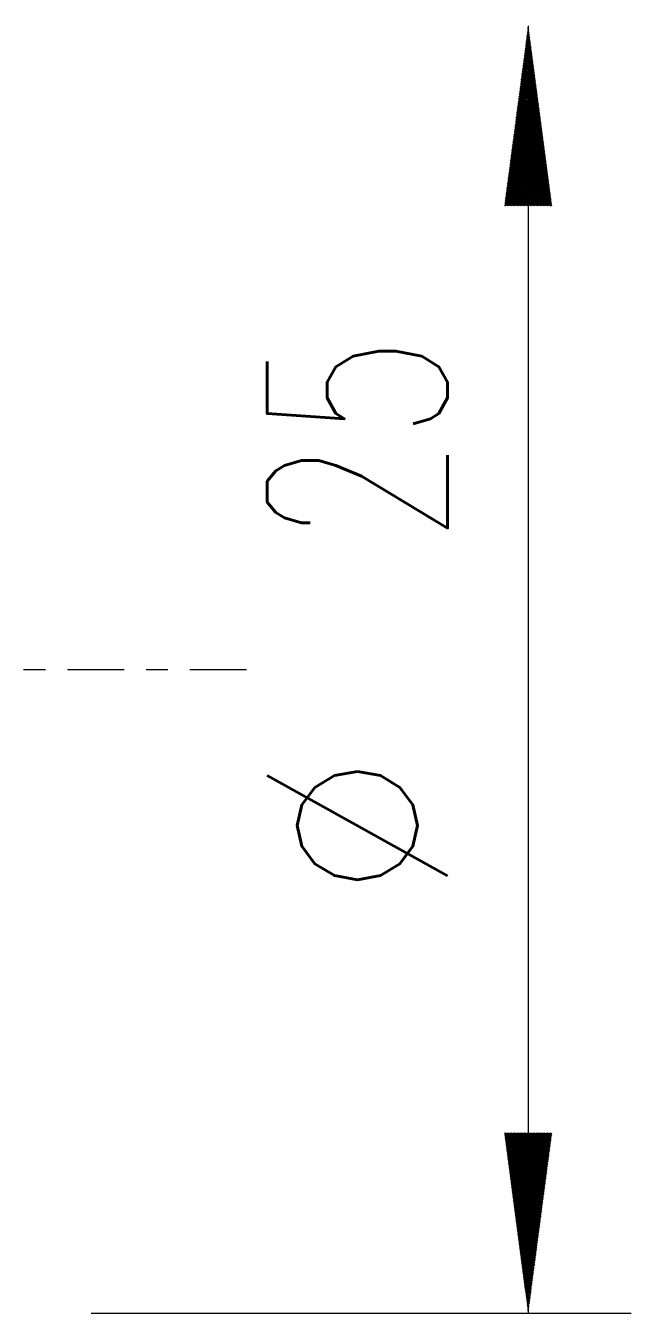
# Model space of a CAD drawing. Header units: millimetres. Extents: x -22 to 222, y -39 to 49.
# Drawn here: x 210.32 to 222.07, y -12.5 to 12.5 of the extents above; entities that cross this region are included whole.
import ezdxf

# ---------------------------------------------------------------- set-up
doc = ezdxf.new("R2010")
doc.units = ezdxf.units.MM
doc.linetypes.add('CENTER', pattern=[47.5, 22, -8.5, 8.5, -8.5])
doc.layers.add('2', color=7, linetype='Continuous')
doc.layers.add('SK4', color=2, linetype='CENTER')
doc.styles.add('iso_b_vert', font='simplex.shx')

msp = doc.modelspace()

# ---------------------------------------------------------------- hatches: boundary and pattern name
at = {"layer": '2', "lineweight": 13}
h = msp.add_hatch(dxfattribs=at)
h.set_pattern_fill('ANSI31', color=256, scale=0.0062, style=0)
h.paths.add_polyline_path([(220.066, 12.5), (220.527, 9), (219.605, 9)])
h = msp.add_hatch(dxfattribs=at)
h.set_pattern_fill('ANSI31', color=256, scale=0.0062, style=0)
h.paths.add_polyline_path([(220.066, -12.5), (219.605, -9), (220.527, -9)])

# ---------------------------------------------------------------- linework, layer by layer
for p, q in [((220.066, 12.5), (220.066, -12.5)), ((211.588, -12.5), (222.066, -12.5))]:
    msp.add_line(p, q, dxfattribs=at)
at = {"layer": 'SK4', "lineweight": 18, "ltscale": 0.05}
msp.add_line((-5, 0), (215, 0), dxfattribs=at)

# ---------------------------------------------------------------- texts
at = {"layer": '2', "lineweight": 18, "char_height": 3.5, "attachment_point": 7, "rotation": 90, "line_spacing_factor": 1.084337, "style": 'iso_b_vert'}
for s, insert in [('\\W0.6740;25', (218.501, 2.442)), ('%%c', (218.501, -4.531))]:
    msp.add_mtext(s, dxfattribs=dict(at, insert=insert))

doc.saveas('drawing.dxf')
